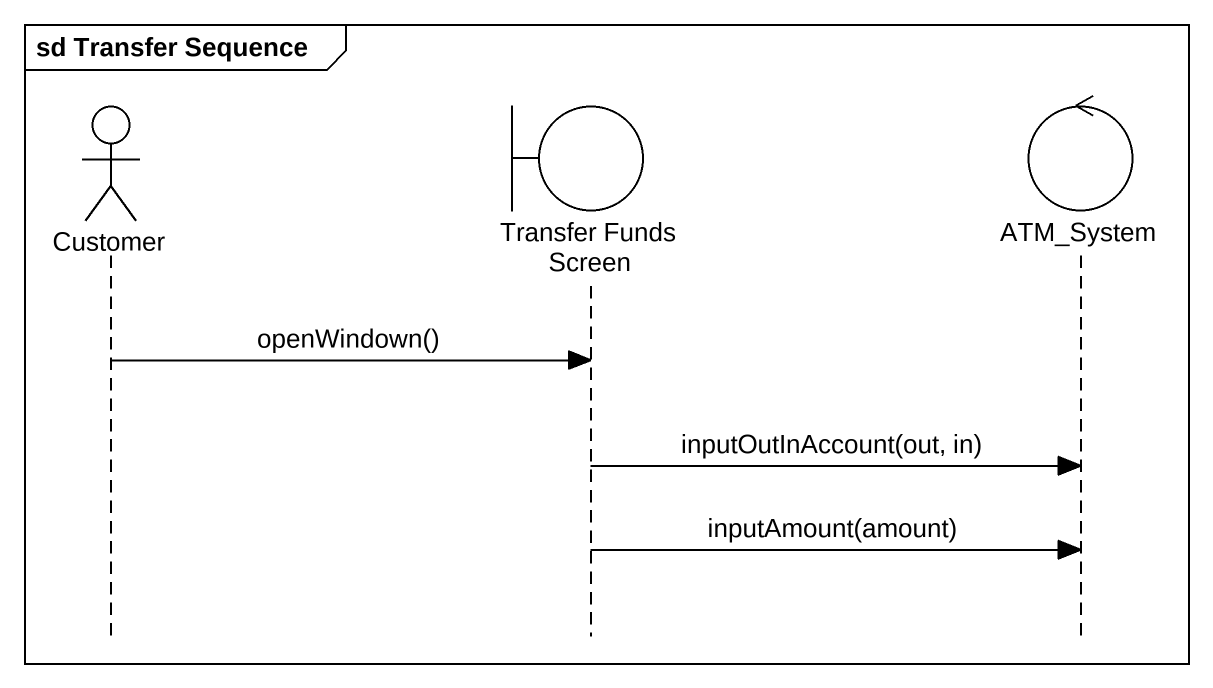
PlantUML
@startuml
mainframe sd Transfer Sequence
hide footbox
actor Customer
boundary "Transfer Funds Screen" as Transfer_Funds_Screen
control ATM_System

Customer -> Transfer_Funds_Screen : openWindown()
Transfer_Funds_Screen -> ATM_System : inputOutInAccount(out, in)
Transfer_Funds_Screen -> ATM_System : inputAmount(amount)
@enduml
